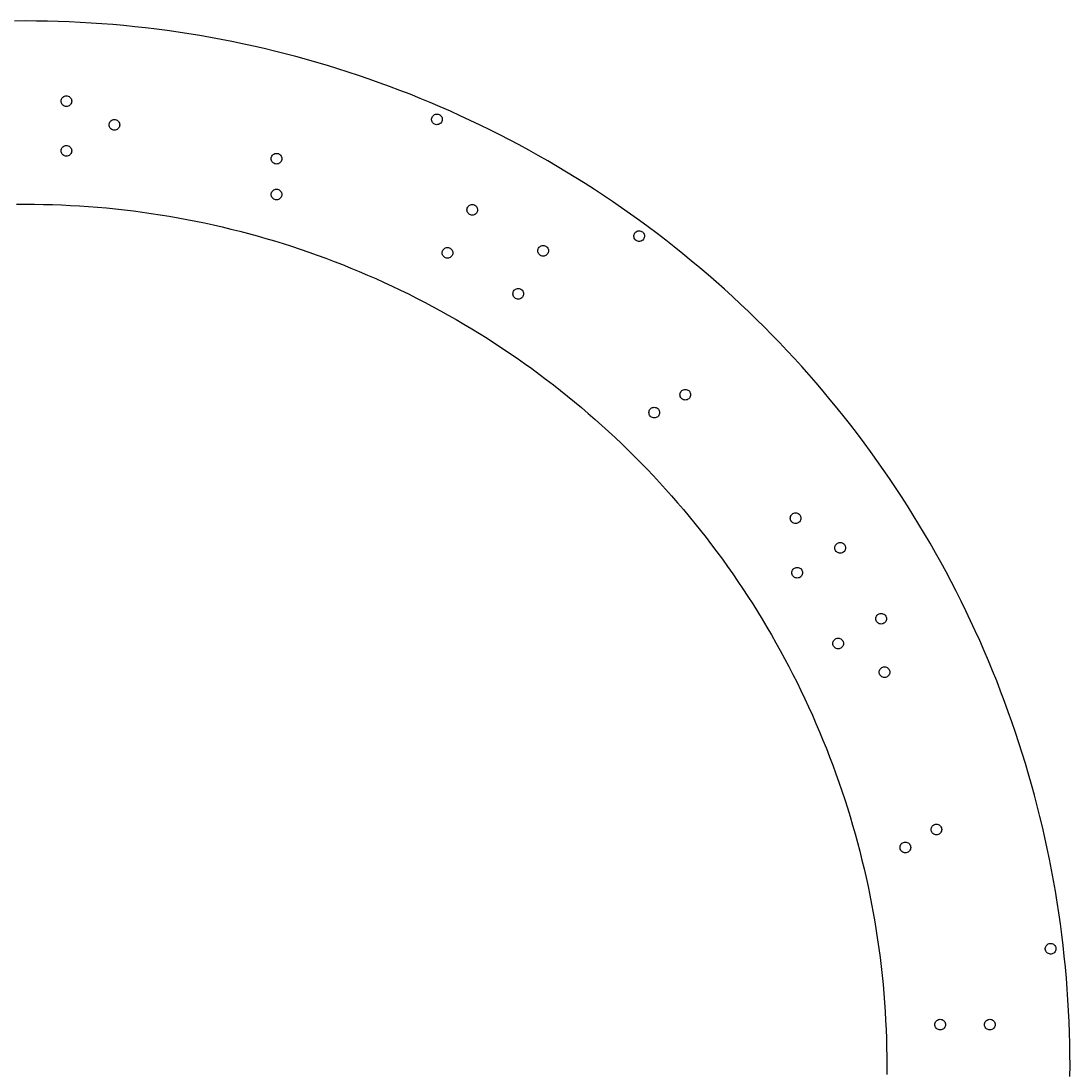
# Model space of a CAD drawing. Header units: metres. Extents: x -294 to 294, y -588 to 0.
# Drawn here: x -1.3 to 293.8, y -295.1 to 0 of the extents above; entities that cross this region are included whole.
import ezdxf

# ---------------------------------------------------------------- set-up
doc = ezdxf.new("R2010")
doc.units = ezdxf.units.M

msp = doc.modelspace()

# ---------------------------------------------------------------- linework, layer by layer
for p, q in [((0, 0), (-3.077, -0.0161)), ((3.077, -0.0161), (0, 0)), ((6.1536, -0.0644), (3.077, -0.0161)), ((9.2296, -0.145), (6.1536, -0.0644)), ((12.3046, -0.2577), (9.2296, -0.145)), ((15.3782, -0.4027), (12.3046, -0.2577)), ((18.4501, -0.5798), (15.3782, -0.4027)), ((21.52, -0.7891), (18.4501, -0.5798)), ((24.5875, -1.0305), (21.52, -0.7891)), ((27.6523, -1.304), (24.5875, -1.0305)), ((30.7142, -1.6097), (27.6523, -1.304)), ((33.7726, -1.9473), (30.7142, -1.6097)), ((36.8273, -2.317), (33.7726, -1.9473)), ((39.878, -2.7186), (36.8273, -2.317)), ((42.9244, -3.1522), (39.878, -2.7186)), ((45.966, -3.6176), (42.9244, -3.1522)), ((49.0026, -4.1148), (45.966, -3.6176)), ((52.0338, -4.6439), (49.0026, -4.1148)), ((55.0593, -5.2046), (52.0338, -4.6439)), ((58.0787, -5.797), (55.0593, -5.2046)), ((61.0918, -6.421), (58.0787, -5.797)), ((64.0982, -7.0765), (61.0918, -6.421)), ((67.0976, -7.7634), (64.0982, -7.0765)), ((70.0896, -8.4818), (67.0976, -7.7634)), ((73.0739, -9.2314), (70.0896, -8.4818)), ((76.0502, -10.0122), (73.0739, -9.2314)), ((79.0182, -10.8241), (76.0502, -10.0122)), ((81.9775, -11.6671), (79.0182, -10.8241)), ((84.9278, -12.541), (81.9775, -11.6671)), ((87.8688, -13.4458), (84.9278, -12.541)), ((90.8001, -14.3813), (87.8688, -13.4458)), ((93.7215, -15.3475), (90.8001, -14.3813)), ((96.6327, -16.3442), (93.7215, -15.3475)), ((99.5332, -17.3713), (96.6327, -16.3442)), ((102.423, -18.4288), (99.5332, -17.3713)), ((105.301, -19.5164), (102.423, -18.4288)), ((108.168, -20.6342), (105.301, -19.5164)), ((111.023, -21.7818), (108.168, -20.6342)), ((10, -22.54), (10.0228, -22.2795)), ((10.0228, -22.8005), (10, -22.54)), ((10.0228, -22.2795), (10.0905, -22.027)), ((10.0905, -23.053), (10.0228, -22.8005)), ((10.0905, -22.027), (10.201, -21.79)), ((10.201, -23.29), (10.0905, -23.053)), ((10.201, -21.79), (10.3509, -21.5758)), ((10.3509, -23.5042), (10.201, -23.29)), ((10.3509, -21.5758), (10.5358, -21.3909)), ((10.5358, -23.6891), (10.3509, -23.5042)), ((10.5358, -21.3909), (10.75, -21.241)), ((10.75, -21.241), (10.987, -21.1304)), ((10.987, -21.1304), (11.2395, -21.0628)), ((11.2395, -21.0628), (11.5, -21.04)), ((11.5, -21.04), (11.7605, -21.0628)), ((11.7605, -21.0628), (12.013, -21.1304)), ((12.013, -21.1304), (12.25, -21.241)), ((12.25, -21.241), (12.4642, -21.3909)), ((12.4642, -21.3909), (12.6491, -21.5758)), ((12.6491, -23.5042), (12.4642, -23.6891)), ((12.6491, -21.5758), (12.799, -21.79)), ((12.799, -23.29), (12.6491, -23.5042)), ((12.799, -21.79), (12.9095, -22.027)), ((12.9095, -23.053), (12.799, -23.29)), ((12.9095, -22.027), (12.9772, -22.2795)), ((12.9772, -22.8005), (12.9095, -23.053)), ((12.9772, -22.2795), (13, -22.54)), ((13, -22.54), (12.9772, -22.8005)), ((113.866, -22.9594), (111.023, -21.7818)), ((116.696, -24.1666), (113.866, -22.9594)), ((10.75, -23.839), (10.5358, -23.6891)), ((10.987, -23.9495), (10.75, -23.839)), ((11.2395, -24.0172), (10.987, -23.9495)), ((11.5, -24.04), (11.2395, -24.0172)), ((11.7605, -24.0172), (11.5, -24.04)), ((12.013, -23.9495), (11.7605, -24.0172)), ((12.25, -23.839), (12.013, -23.9495)), ((12.4642, -23.6891), (12.25, -23.839)), ((114.643, -26.6396), (114.839, -26.4663)), ((114.839, -26.4663), (115.062, -26.3297)), ((115.062, -26.3297), (115.305, -26.2339)), ((115.305, -26.2339), (115.561, -26.1817)), ((115.561, -26.1817), (115.823, -26.1749)), ((115.823, -26.1749), (116.081, -26.2135)), ((116.081, -26.2135), (116.329, -26.2965)), ((116.329, -26.2965), (116.559, -26.4213)), ((116.559, -26.4213), (116.764, -26.584)), ((119.514, -25.4034), (116.696, -24.1666)), ((122.318, -26.6696), (119.514, -25.4034)), ((23.5, -29.235), (23.5228, -28.9745)), ((23.5228, -29.4955), (23.5, -29.235)), ((23.5228, -28.9745), (23.5905, -28.722)), ((23.5905, -29.748), (23.5228, -29.4955)), ((23.5905, -28.722), (23.701, -28.485)), ((23.701, -28.485), (23.8509, -28.2708)), ((23.8509, -28.2708), (24.0358, -28.0859)), ((24.0358, -28.0859), (24.25, -27.936)), ((24.25, -27.936), (24.487, -27.8255)), ((24.487, -27.8255), (24.7395, -27.7578)), ((24.7395, -27.7578), (25, -27.735)), ((25, -27.735), (25.2605, -27.7578)), ((25.2605, -27.7578), (25.513, -27.8255)), ((25.513, -27.8255), (25.75, -27.936)), ((25.75, -27.936), (25.9642, -28.0859)), ((25.9642, -28.0859), (26.1491, -28.2708)), ((26.1491, -28.2708), (26.299, -28.485)), ((26.299, -28.485), (26.4095, -28.722)), ((26.4095, -28.722), (26.4772, -28.9745)), ((26.4772, -29.4955), (26.4095, -29.748)), ((26.4772, -28.9745), (26.5, -29.235)), ((26.5, -29.235), (26.4772, -29.4955)), ((114.234, -27.5805), (114.273, -27.3219)), ((114.241, -27.8419), (114.234, -27.5805)), ((114.293, -28.0981), (114.241, -27.8419)), ((114.273, -27.3219), (114.356, -27.074)), ((114.389, -28.3414), (114.293, -28.0981)), ((114.356, -27.074), (114.48, -26.8442)), ((114.525, -28.5643), (114.389, -28.3414)), ((114.48, -26.8442), (114.643, -26.6396)), ((114.699, -28.7602), (114.525, -28.5643)), ((114.903, -28.9229), (114.699, -28.7602)), ((115.133, -29.0477), (114.903, -28.9229)), ((115.381, -29.1307), (115.133, -29.0477)), ((115.64, -29.1693), (115.381, -29.1307)), ((115.901, -29.1625), (115.64, -29.1693)), ((116.157, -29.1103), (115.901, -29.1625)), ((116.4, -29.0145), (116.157, -29.1103)), ((116.623, -28.8779), (116.4, -29.0145)), ((116.819, -28.7046), (116.623, -28.8779)), ((116.764, -26.584), (116.937, -26.7799)), ((116.982, -28.5), (116.819, -28.7046)), ((116.937, -26.7799), (117.074, -27.0028)), ((117.107, -28.2702), (116.982, -28.5)), ((117.074, -27.0028), (117.169, -27.2461)), ((117.19, -28.0223), (117.107, -28.2702)), ((117.169, -27.2461), (117.221, -27.5023)), ((117.228, -27.7637), (117.19, -28.0223)), ((117.221, -27.5023), (117.228, -27.7637)), ((125.109, -27.9652), (122.318, -26.6696)), ((127.886, -29.2899), (125.109, -27.9652)), ((130.65, -30.6436), (127.886, -29.2899)), ((23.701, -29.985), (23.5905, -29.748)), ((23.8509, -30.1992), (23.701, -29.985)), ((24.0358, -30.3841), (23.8509, -30.1992)), ((24.25, -30.534), (24.0358, -30.3841)), ((24.487, -30.6445), (24.25, -30.534)), ((24.7395, -30.7122), (24.487, -30.6445)), ((25, -30.735), (24.7395, -30.7122)), ((25.2605, -30.7122), (25, -30.735)), ((25.513, -30.6445), (25.2605, -30.7122)), ((25.75, -30.534), (25.513, -30.6445)), ((25.9642, -30.3841), (25.75, -30.534)), ((26.1491, -30.1992), (25.9642, -30.3841)), ((26.299, -29.985), (26.1491, -30.1992)), ((26.4095, -29.748), (26.299, -29.985)), ((133.398, -32.0261), (130.65, -30.6436)), ((136.133, -33.4374), (133.398, -32.0261)), ((10.3509, -35.5458), (10.5358, -35.3609)), ((10.5358, -35.3609), (10.75, -35.211)), ((10.75, -35.211), (10.987, -35.1004)), ((10.987, -35.1004), (11.2395, -35.0328)), ((11.2395, -35.0328), (11.5, -35.01)), ((11.5, -35.01), (11.7605, -35.0328)), ((11.7605, -35.0328), (12.013, -35.1004)), ((12.013, -35.1004), (12.25, -35.211)), ((12.25, -35.211), (12.4642, -35.3609)), ((12.4642, -35.3609), (12.6491, -35.5458)), ((138.852, -34.8772), (136.133, -33.4374)), ((141.556, -36.3455), (138.852, -34.8772)), ((10, -36.51), (10.0228, -36.2495)), ((10.0228, -36.7705), (10, -36.51)), ((10.0228, -36.2495), (10.0905, -35.997)), ((10.0905, -37.023), (10.0228, -36.7705)), ((10.0905, -35.997), (10.201, -35.76)), ((10.201, -37.26), (10.0905, -37.023)), ((10.201, -35.76), (10.3509, -35.5458)), ((10.3509, -37.4742), (10.201, -37.26)), ((10.5358, -37.6591), (10.3509, -37.4742)), ((10.75, -37.809), (10.5358, -37.6591)), ((10.987, -37.9195), (10.75, -37.809)), ((11.2395, -37.9872), (10.987, -37.9195)), ((11.5, -38.01), (11.2395, -37.9872)), ((11.7605, -37.9872), (11.5, -38.01)), ((12.013, -37.9195), (11.7605, -37.9872)), ((12.25, -37.809), (12.013, -37.9195)), ((12.4642, -37.6591), (12.25, -37.809)), ((12.6491, -37.4742), (12.4642, -37.6591)), ((12.6491, -35.5458), (12.799, -35.76)), ((12.799, -37.26), (12.6491, -37.4742)), ((12.799, -35.76), (12.9095, -35.997)), ((12.9095, -37.023), (12.799, -37.26)), ((12.9095, -35.997), (12.9772, -36.2495)), ((12.9772, -36.7705), (12.9095, -37.023)), ((12.9772, -36.2495), (13, -36.51)), ((13, -36.51), (12.9772, -36.7705)), ((69.1451, -38.4745), (69.2127, -38.222)), ((69.2127, -38.222), (69.3232, -37.985)), ((69.3232, -37.985), (69.4732, -37.7708)), ((69.4732, -37.7708), (69.6581, -37.5859)), ((69.6581, -37.5859), (69.8723, -37.436)), ((69.8723, -37.436), (70.1093, -37.3255)), ((70.1093, -37.3255), (70.3618, -37.2578)), ((70.3618, -37.2578), (70.6223, -37.235)), ((70.6223, -37.235), (70.8828, -37.2578)), ((70.8828, -37.2578), (71.1353, -37.3255)), ((71.1353, -37.3255), (71.3723, -37.436)), ((71.3723, -37.436), (71.5865, -37.5859)), ((71.5865, -37.5859), (71.7713, -37.7708)), ((71.7713, -37.7708), (71.9213, -37.985)), ((71.9213, -37.985), (72.0318, -38.222)), ((72.0318, -38.222), (72.0995, -38.4745)), ((144.245, -37.8419), (141.556, -36.3455)), ((146.918, -39.3665), (144.245, -37.8419)), ((69.1223, -38.735), (69.1451, -38.4745)), ((69.1451, -38.9955), (69.1223, -38.735)), ((69.2127, -39.248), (69.1451, -38.9955)), ((69.3232, -39.485), (69.2127, -39.248)), ((69.4732, -39.6992), (69.3232, -39.485)), ((69.6581, -39.8841), (69.4732, -39.6992)), ((69.8723, -40.034), (69.6581, -39.8841)), ((70.1093, -40.1445), (69.8723, -40.034)), ((70.3618, -40.2122), (70.1093, -40.1445)), ((70.6223, -40.235), (70.3618, -40.2122)), ((70.8828, -40.2122), (70.6223, -40.235)), ((71.1353, -40.1445), (70.8828, -40.2122)), ((71.3723, -40.034), (71.1353, -40.1445)), ((71.5865, -39.8841), (71.3723, -40.034)), ((71.7713, -39.6992), (71.5865, -39.8841)), ((71.9213, -39.485), (71.7713, -39.6992)), ((72.0318, -39.248), (71.9213, -39.485)), ((72.0995, -38.9955), (72.0318, -39.248)), ((72.0995, -38.4745), (72.1223, -38.735)), ((72.1223, -38.735), (72.0995, -38.9955)), ((149.574, -40.9189), (146.918, -39.3665)), ((152.215, -42.4991), (149.574, -40.9189)), ((154.838, -44.1068), (152.215, -42.4991)), ((157.445, -45.742), (154.838, -44.1068)), ((160.034, -47.4043), (157.445, -45.742)), ((69.1223, -48.8118), (69.1451, -48.5514)), ((69.1451, -49.0723), (69.1223, -48.8118)), ((69.1451, -48.5514), (69.2127, -48.2988)), ((69.2127, -49.3249), (69.1451, -49.0723)), ((69.2127, -48.2988), (69.3232, -48.0618)), ((69.3232, -49.5618), (69.2127, -49.3249)), ((69.3232, -48.0618), (69.4732, -47.8477)), ((69.4732, -49.776), (69.3232, -49.5618)), ((69.4732, -47.8477), (69.6581, -47.6628)), ((69.6581, -49.9609), (69.4732, -49.776)), ((69.6581, -47.6628), (69.8723, -47.5128)), ((69.8723, -50.1109), (69.6581, -49.9609)), ((69.8723, -47.5128), (70.1093, -47.4023)), ((70.1093, -50.2214), (69.8723, -50.1109)), ((70.1093, -47.4023), (70.3618, -47.3346)), ((70.3618, -47.3346), (70.6223, -47.3118)), ((70.6223, -47.3118), (70.8828, -47.3346)), ((70.8828, -47.3346), (71.1353, -47.4023)), ((71.1353, -47.4023), (71.3723, -47.5128)), ((71.3723, -50.1109), (71.1353, -50.2214)), ((71.3723, -47.5128), (71.5865, -47.6628)), ((71.5865, -49.9609), (71.3723, -50.1109)), ((71.5865, -47.6628), (71.7713, -47.8477)), ((71.7713, -49.776), (71.5865, -49.9609)), ((71.7713, -47.8477), (71.9213, -48.0618)), ((71.9213, -49.5618), (71.7713, -49.776)), ((71.9213, -48.0618), (72.0318, -48.2988)), ((72.0318, -49.3249), (71.9213, -49.5618)), ((72.0318, -48.2988), (72.0995, -48.5514)), ((72.0995, -49.0723), (72.0318, -49.3249)), ((72.0995, -48.5514), (72.1223, -48.8118)), ((72.1223, -48.8118), (72.0995, -49.0723)), ((162.606, -49.0937), (160.034, -47.4043)), ((165.16, -50.8098), (162.606, -49.0937)), ((-2.5374, -51.5433), (0, -51.53)), ((0, -51.53), (2.5374, -51.5433)), ((2.5374, -51.5433), (5.0744, -51.5831)), ((5.0744, -51.5831), (7.611, -51.6496)), ((7.611, -51.6496), (10.1467, -51.7425)), ((10.1467, -51.7425), (12.6813, -51.8621)), ((12.6813, -51.8621), (15.2145, -52.0081)), ((15.2145, -52.0081), (17.746, -52.1807)), ((17.746, -52.1807), (20.2756, -52.3798)), ((20.2756, -52.3798), (22.8029, -52.6054)), ((22.8029, -52.6054), (25.3278, -52.8574)), ((25.3278, -52.8574), (27.8499, -53.1358)), ((70.3618, -50.2891), (70.1093, -50.2214)), ((70.6223, -50.3118), (70.3618, -50.2891)), ((70.8828, -50.2891), (70.6223, -50.3118)), ((71.1353, -50.2214), (70.8828, -50.2891)), ((124.188, -53.1367), (124.211, -52.8762)), ((124.211, -52.8762), (124.279, -52.6237)), ((124.279, -52.6237), (124.389, -52.3867)), ((124.389, -52.3867), (124.539, -52.1725)), ((124.539, -52.1725), (124.724, -51.9876)), ((124.724, -51.9876), (124.938, -51.8376)), ((124.938, -51.8376), (125.175, -51.7272)), ((125.175, -51.7272), (125.428, -51.6595)), ((125.428, -51.6595), (125.688, -51.6367)), ((125.688, -51.6367), (125.949, -51.6595)), ((125.949, -51.6595), (126.201, -51.7272)), ((126.201, -51.7272), (126.438, -51.8376)), ((126.438, -51.8376), (126.653, -51.9876)), ((126.653, -51.9876), (126.837, -52.1725)), ((126.837, -52.1725), (126.987, -52.3867)), ((126.987, -52.3867), (127.098, -52.6237)), ((127.098, -52.6237), (127.166, -52.8762)), ((127.166, -52.8762), (127.188, -53.1367)), ((167.696, -52.5527), (165.16, -50.8098)), ((170.213, -54.322), (167.696, -52.5527)), ((27.8499, -53.1358), (30.3689, -53.4406)), ((30.3689, -53.4406), (32.8846, -53.7719)), ((32.8846, -53.7719), (35.3967, -54.1294)), ((35.3967, -54.1294), (37.9049, -54.5132)), ((37.9049, -54.5132), (40.409, -54.9232)), ((40.409, -54.9232), (42.9086, -55.3595)), ((42.9086, -55.3595), (45.4035, -55.8219)), ((45.4035, -55.8219), (47.8934, -56.3104)), ((124.211, -53.3972), (124.188, -53.1367)), ((124.279, -53.6497), (124.211, -53.3972)), ((124.389, -53.8867), (124.279, -53.6497)), ((124.539, -54.1009), (124.389, -53.8867)), ((124.724, -54.2858), (124.539, -54.1009)), ((124.938, -54.4357), (124.724, -54.2858)), ((125.175, -54.5462), (124.938, -54.4357)), ((125.428, -54.6139), (125.175, -54.5462)), ((125.688, -54.6367), (125.428, -54.6139)), ((125.949, -54.6139), (125.688, -54.6367)), ((126.201, -54.5462), (125.949, -54.6139)), ((126.438, -54.4357), (126.201, -54.5462)), ((126.653, -54.2858), (126.438, -54.4357)), ((126.837, -54.1009), (126.653, -54.2858)), ((126.987, -53.8867), (126.837, -54.1009)), ((127.098, -53.6497), (126.987, -53.8867)), ((127.166, -53.3972), (127.098, -53.6497)), ((127.188, -53.1367), (127.166, -53.3972)), ((172.712, -56.1176), (170.213, -54.322)), ((47.8934, -56.3104), (50.3781, -56.825)), ((50.3781, -56.825), (52.8573, -57.3655)), ((52.8573, -57.3655), (55.3307, -57.932)), ((55.3307, -57.932), (57.7979, -58.5243)), ((57.7979, -58.5243), (60.2589, -59.1425)), ((175.192, -57.9392), (172.712, -56.1176)), ((177.653, -59.7867), (175.192, -57.9392)), ((60.2589, -59.1425), (62.7133, -59.7863)), ((62.7133, -59.7863), (65.1607, -60.4559)), ((65.1607, -60.4559), (67.6011, -61.151)), ((67.6011, -61.151), (70.034, -61.8717)), ((70.034, -61.8717), (72.4592, -62.6178)), ((171.141, -60.6193), (171.148, -60.3579)), ((171.18, -60.8779), (171.141, -60.6193)), ((171.148, -60.3579), (171.2, -60.1017)), ((171.263, -61.1258), (171.18, -60.8779)), ((171.2, -60.1017), (171.296, -59.8584)), ((171.388, -61.3556), (171.263, -61.1258)), ((171.296, -59.8584), (171.433, -59.6355)), ((171.551, -61.5602), (171.388, -61.3556)), ((171.433, -59.6355), (171.606, -59.4396)), ((171.746, -61.7335), (171.551, -61.5602)), ((171.606, -59.4396), (171.811, -59.2769)), ((171.969, -61.8701), (171.746, -61.7335)), ((171.811, -59.2769), (172.041, -59.1521)), ((172.213, -61.9659), (171.969, -61.8701)), ((172.041, -59.1521), (172.288, -59.0691)), ((172.469, -62.018), (172.213, -61.9659)), ((172.288, -59.0691), (172.547, -59.0305)), ((172.547, -59.0305), (172.808, -59.0373)), ((172.808, -59.0373), (173.065, -59.0895)), ((173.237, -61.9033), (172.989, -61.9862)), ((173.065, -59.0895), (173.308, -59.1853)), ((173.467, -61.7785), (173.237, -61.9033)), ((173.308, -59.1853), (173.531, -59.3219)), ((173.671, -61.6158), (173.467, -61.7785)), ((173.531, -59.3219), (173.727, -59.4951)), ((173.844, -61.4199), (173.671, -61.6158)), ((173.727, -59.4951), (173.889, -59.6998)), ((173.981, -61.197), (173.844, -61.4199)), ((173.889, -59.6998), (174.014, -59.9296)), ((174.077, -60.9537), (173.981, -61.197)), ((174.014, -59.9296), (174.097, -60.1775)), ((174.129, -60.6975), (174.077, -60.9537)), ((174.097, -60.1775), (174.136, -60.4361)), ((174.136, -60.4361), (174.129, -60.6975)), ((180.094, -61.6599), (177.653, -59.7867)), ((182.515, -63.5585), (180.094, -61.6599)), ((72.4592, -62.6178), (74.8765, -63.3893)), ((74.8765, -63.3893), (77.2856, -64.186)), ((77.2856, -64.186), (79.6862, -65.0079)), ((117.226, -64.9746), (117.294, -64.722)), ((117.294, -64.722), (117.404, -64.4851)), ((117.404, -64.4851), (117.554, -64.2709)), ((117.554, -64.2709), (117.739, -64.086)), ((117.739, -64.086), (117.953, -63.936)), ((117.953, -63.936), (118.19, -63.8255)), ((118.19, -63.8255), (118.443, -63.7579)), ((118.443, -63.7579), (118.703, -63.7351)), ((118.703, -63.7351), (118.964, -63.7579)), ((118.964, -63.7579), (119.216, -63.8255)), ((119.216, -63.8255), (119.453, -63.936)), ((119.453, -63.936), (119.668, -64.086)), ((119.668, -64.086), (119.852, -64.2709)), ((119.852, -64.2709), (120.002, -64.4851)), ((120.002, -64.4851), (120.113, -64.722)), ((120.113, -64.722), (120.181, -64.9746)), ((144.107, -64.6367), (144.13, -64.3762)), ((144.13, -64.8972), (144.107, -64.6367)), ((144.13, -64.3762), (144.197, -64.1237)), ((144.197, -65.1497), (144.13, -64.8972)), ((144.197, -64.1237), (144.308, -63.8867)), ((144.308, -63.8867), (144.458, -63.6725)), ((144.458, -63.6725), (144.643, -63.4876)), ((144.643, -63.4876), (144.857, -63.3376)), ((144.857, -63.3376), (145.094, -63.2272)), ((145.094, -63.2272), (145.347, -63.1595)), ((145.347, -63.1595), (145.607, -63.1367)), ((145.607, -63.1367), (145.867, -63.1595)), ((145.867, -63.1595), (146.12, -63.2272)), ((146.12, -63.2272), (146.357, -63.3376)), ((146.357, -63.3376), (146.571, -63.4876)), ((146.571, -63.4876), (146.756, -63.6725)), ((146.756, -63.6725), (146.906, -63.8867)), ((146.906, -63.8867), (147.017, -64.1237)), ((147.017, -64.1237), (147.084, -64.3762)), ((147.084, -64.8972), (147.017, -65.1497)), ((147.084, -64.3762), (147.107, -64.6367)), ((147.107, -64.6367), (147.084, -64.8972)), ((172.73, -62.0249), (172.469, -62.018)), ((172.989, -61.9862), (172.73, -62.0249)), ((184.917, -65.4824), (182.515, -63.5585)), ((79.6862, -65.0079), (82.078, -65.8549)), ((82.078, -65.8549), (84.4609, -66.7269)), ((84.4609, -66.7269), (86.8345, -67.6238)), ((86.8345, -67.6238), (89.1986, -68.5455)), ((117.203, -65.2351), (117.226, -64.9746)), ((117.226, -65.4955), (117.203, -65.2351)), ((117.294, -65.7481), (117.226, -65.4955)), ((117.404, -65.9851), (117.294, -65.7481)), ((117.554, -66.1992), (117.404, -65.9851)), ((117.739, -66.3841), (117.554, -66.1992)), ((117.953, -66.5341), (117.739, -66.3841)), ((118.19, -66.6446), (117.953, -66.5341)), ((118.443, -66.7123), (118.19, -66.6446)), ((118.703, -66.7351), (118.443, -66.7123)), ((118.964, -66.7123), (118.703, -66.7351)), ((119.216, -66.6446), (118.964, -66.7123)), ((119.453, -66.5341), (119.216, -66.6446)), ((119.668, -66.3841), (119.453, -66.5341)), ((119.852, -66.1992), (119.668, -66.3841)), ((120.002, -65.9851), (119.852, -66.1992)), ((120.113, -65.7481), (120.002, -65.9851)), ((120.181, -65.4955), (120.113, -65.7481)), ((120.181, -64.9746), (120.203, -65.2351)), ((120.203, -65.2351), (120.181, -65.4955)), ((144.308, -65.3867), (144.197, -65.1497)), ((144.458, -65.6009), (144.308, -65.3867)), ((144.643, -65.7858), (144.458, -65.6009)), ((144.857, -65.9357), (144.643, -65.7858)), ((145.094, -66.0462), (144.857, -65.9357)), ((145.347, -66.1139), (145.094, -66.0462)), ((145.607, -66.1367), (145.347, -66.1139)), ((145.867, -66.1139), (145.607, -66.1367)), ((146.12, -66.0462), (145.867, -66.1139)), ((146.357, -65.9357), (146.12, -66.0462)), ((146.571, -65.7858), (146.357, -65.9357)), ((146.756, -65.6009), (146.571, -65.7858)), ((146.906, -65.3867), (146.756, -65.6009)), ((147.017, -65.1497), (146.906, -65.3867)), ((187.298, -67.4313), (184.917, -65.4824)), ((189.658, -69.4051), (187.298, -67.4313)), ((89.1986, -68.5455), (91.5529, -69.492)), ((91.5529, -69.492), (93.8971, -70.463)), ((93.8971, -70.463), (96.2311, -71.4585)), ((191.998, -71.4035), (189.658, -69.4051)), ((96.2311, -71.4585), (98.5545, -72.4784)), ((98.5545, -72.4784), (100.867, -73.5226)), ((100.867, -73.5226), (103.169, -74.5909)), ((194.317, -73.4262), (191.998, -71.4035)), ((196.614, -75.4731), (194.317, -73.4262)), ((103.169, -74.5909), (105.459, -75.6833)), ((105.459, -75.6833), (107.738, -76.7996)), ((137.122, -76.7351), (137.145, -76.4746)), ((137.145, -76.4746), (137.212, -76.222)), ((137.212, -76.222), (137.323, -75.9851)), ((137.323, -75.9851), (137.473, -75.7709)), ((137.473, -75.7709), (137.658, -75.586)), ((137.658, -75.586), (137.872, -75.436)), ((137.872, -75.436), (138.109, -75.3255)), ((138.109, -75.3255), (138.362, -75.2579)), ((138.362, -75.2579), (138.622, -75.2351)), ((138.622, -75.2351), (138.882, -75.2579)), ((138.882, -75.2579), (139.135, -75.3255)), ((139.135, -75.3255), (139.372, -75.436)), ((139.372, -75.436), (139.586, -75.586)), ((139.586, -75.586), (139.771, -75.7709)), ((139.771, -75.7709), (139.921, -75.9851)), ((139.921, -75.9851), (140.032, -76.222)), ((140.032, -76.222), (140.099, -76.4746)), ((140.099, -76.4746), (140.122, -76.7351)), ((198.89, -77.544), (196.614, -75.4731)), ((107.738, -76.7996), (110.004, -77.9397)), ((110.004, -77.9397), (112.259, -79.1035)), ((112.259, -79.1035), (114.502, -80.2908)), ((137.145, -76.9955), (137.122, -76.7351)), ((137.212, -77.2481), (137.145, -76.9955)), ((137.323, -77.4851), (137.212, -77.2481)), ((137.473, -77.6992), (137.323, -77.4851)), ((137.658, -77.8841), (137.473, -77.6992)), ((137.872, -78.0341), (137.658, -77.8841)), ((138.109, -78.1446), (137.872, -78.0341)), ((138.362, -78.2123), (138.109, -78.1446)), ((138.622, -78.2351), (138.362, -78.2123)), ((138.882, -78.2123), (138.622, -78.2351)), ((139.135, -78.1446), (138.882, -78.2123)), ((139.372, -78.0341), (139.135, -78.1446)), ((139.586, -77.8841), (139.372, -78.0341)), ((139.771, -77.6992), (139.586, -77.8841)), ((139.921, -77.4851), (139.771, -77.6992)), ((140.032, -77.2481), (139.921, -77.4851)), ((140.099, -76.9955), (140.032, -77.2481)), ((140.122, -76.7351), (140.099, -76.9955)), ((201.144, -79.6386), (198.89, -77.544)), ((203.376, -81.7567), (201.144, -79.6386)), ((114.502, -80.2908), (116.732, -81.5016)), ((116.732, -81.5016), (118.949, -82.7356)), ((205.586, -83.898), (203.376, -81.7567)), ((118.949, -82.7356), (121.153, -83.9928)), ((121.153, -83.9928), (123.344, -85.273)), ((123.344, -85.273), (125.521, -86.576)), ((207.773, -86.0624), (205.586, -83.898)), ((125.521, -86.576), (127.684, -87.9018)), ((127.684, -87.9018), (129.834, -89.2502)), ((209.937, -88.2496), (207.773, -86.0624)), ((212.079, -90.4592), (209.937, -88.2496)), ((129.834, -89.2502), (131.969, -90.621)), ((131.969, -90.621), (134.09, -92.0141)), ((214.197, -92.6912), (212.079, -90.4592)), ((134.09, -92.0141), (136.196, -93.4293)), ((136.196, -93.4293), (138.287, -94.8665)), ((216.291, -94.9453), (214.197, -92.6912)), ((138.287, -94.8665), (140.363, -96.3255)), ((140.363, -96.3255), (142.424, -97.8062)), ((218.362, -97.2211), (216.291, -94.9453)), ((220.409, -99.5186), (218.362, -97.2211)), ((142.424, -97.8062), (144.469, -99.3084)), ((144.469, -99.3084), (146.498, -100.832)), ((222.432, -101.837), (220.409, -99.5186)), ((146.498, -100.832), (148.511, -102.377)), ((148.511, -102.377), (150.507, -103.942)), ((224.43, -104.177), (222.432, -101.837)), ((150.507, -103.942), (152.488, -105.529)), ((152.488, -105.529), (154.451, -107.136)), ((184.112, -105.125), (184.135, -104.864)), ((184.135, -105.385), (184.112, -105.125)), ((184.135, -104.864), (184.203, -104.611)), ((184.203, -105.638), (184.135, -105.385)), ((184.203, -104.611), (184.313, -104.375)), ((184.313, -105.875), (184.203, -105.638)), ((184.313, -104.375), (184.463, -104.16)), ((184.463, -106.089), (184.313, -105.875)), ((184.463, -104.16), (184.648, -103.975)), ((184.648, -106.274), (184.463, -106.089)), ((184.648, -103.975), (184.862, -103.825)), ((184.862, -103.825), (185.099, -103.715)), ((185.099, -103.715), (185.352, -103.647)), ((185.352, -103.647), (185.612, -103.625)), ((185.612, -103.625), (185.873, -103.647)), ((185.873, -103.647), (186.125, -103.715)), ((186.125, -103.715), (186.362, -103.825)), ((186.362, -103.825), (186.577, -103.975)), ((186.577, -103.975), (186.761, -104.16)), ((186.761, -106.089), (186.577, -106.274)), ((186.761, -104.16), (186.911, -104.375)), ((186.911, -105.875), (186.761, -106.089)), ((186.911, -104.375), (187.022, -104.611)), ((187.022, -105.638), (186.911, -105.875)), ((187.022, -104.611), (187.09, -104.864)), ((187.09, -105.385), (187.022, -105.638)), ((187.09, -104.864), (187.112, -105.125)), ((187.112, -105.125), (187.09, -105.385)), ((226.404, -106.538), (224.43, -104.177)), ((154.451, -107.136), (156.398, -108.764)), ((156.398, -108.764), (158.327, -110.411)), ((175.736, -109.199), (175.921, -109.014)), ((175.921, -109.014), (176.136, -108.864)), ((176.136, -108.864), (176.372, -108.753)), ((176.372, -108.753), (176.625, -108.686)), ((176.625, -108.686), (176.886, -108.663)), ((176.886, -108.663), (177.146, -108.686)), ((177.146, -108.686), (177.399, -108.753)), ((177.399, -108.753), (177.636, -108.864)), ((177.636, -108.864), (177.85, -109.014)), ((177.85, -109.014), (178.035, -109.199)), ((184.862, -106.424), (184.648, -106.274)), ((185.099, -106.534), (184.862, -106.424)), ((185.352, -106.602), (185.099, -106.534)), ((185.612, -106.625), (185.352, -106.602)), ((185.873, -106.602), (185.612, -106.625)), ((186.125, -106.534), (185.873, -106.602)), ((186.362, -106.424), (186.125, -106.534)), ((186.577, -106.274), (186.362, -106.424)), ((228.353, -108.919), (226.404, -106.538)), ((230.277, -111.32), (228.353, -108.919)), ((158.327, -110.411), (160.239, -112.079)), ((160.239, -112.079), (162.134, -113.767)), ((175.386, -110.163), (175.408, -109.902)), ((175.408, -110.423), (175.386, -110.163)), ((175.408, -109.902), (175.476, -109.65)), ((175.476, -110.676), (175.408, -110.423)), ((175.476, -109.65), (175.586, -109.413)), ((175.586, -110.913), (175.476, -110.676)), ((175.586, -109.413), (175.736, -109.199)), ((175.736, -111.127), (175.586, -110.913)), ((175.921, -111.312), (175.736, -111.127)), ((176.136, -111.462), (175.921, -111.312)), ((176.372, -111.572), (176.136, -111.462)), ((176.625, -111.64), (176.372, -111.572)), ((176.886, -111.663), (176.625, -111.64)), ((177.146, -111.64), (176.886, -111.663)), ((177.399, -111.572), (177.146, -111.64)), ((177.636, -111.462), (177.399, -111.572)), ((177.85, -111.312), (177.636, -111.462)), ((178.035, -111.127), (177.85, -111.312)), ((178.035, -109.199), (178.185, -109.413)), ((178.185, -110.913), (178.035, -111.127)), ((178.185, -109.413), (178.295, -109.65)), ((178.295, -110.676), (178.185, -110.913)), ((178.295, -109.65), (178.363, -109.902)), ((178.363, -110.423), (178.295, -110.676)), ((178.363, -109.902), (178.386, -110.163)), ((178.386, -110.163), (178.363, -110.423)), ((232.176, -113.742), (230.277, -111.32)), ((162.134, -113.767), (164.011, -115.475)), ((234.049, -116.183), (232.176, -113.742)), ((164.011, -115.475), (165.869, -117.202)), ((165.869, -117.202), (167.71, -118.949)), ((235.896, -118.643), (234.049, -116.183)), ((167.71, -118.949), (169.532, -120.715)), ((169.532, -120.715), (171.336, -122.5)), ((237.718, -121.123), (235.896, -118.643)), ((171.336, -122.5), (173.121, -124.303)), ((239.513, -123.622), (237.718, -121.123)), ((241.283, -126.14), (239.513, -123.622)), ((173.121, -124.303), (174.886, -126.125)), ((174.886, -126.125), (176.633, -127.966)), ((243.026, -128.675), (241.283, -126.14)), ((176.633, -127.966), (178.36, -129.825)), ((178.36, -129.825), (180.068, -131.701)), ((244.742, -131.229), (243.026, -128.675)), ((180.068, -131.701), (181.756, -133.596)), ((246.431, -133.801), (244.742, -131.229)), ((181.756, -133.596), (183.424, -135.508)), ((183.424, -135.508), (185.072, -137.438)), ((248.093, -136.391), (246.431, -133.801)), ((185.072, -137.438), (186.7, -139.384)), ((215.687, -138.736), (215.901, -138.586)), ((215.901, -138.586), (216.138, -138.475)), ((216.138, -138.475), (216.39, -138.407)), ((216.39, -138.407), (216.651, -138.385)), ((216.651, -138.385), (216.911, -138.407)), ((216.911, -138.407), (217.164, -138.475)), ((217.164, -138.475), (217.401, -138.586)), ((217.401, -138.586), (217.615, -138.736)), ((249.729, -138.997), (248.093, -136.391)), ((186.7, -139.384), (188.307, -141.348)), ((188.307, -141.348), (189.893, -143.328)), ((215.151, -139.885), (215.173, -139.624)), ((215.173, -140.145), (215.151, -139.885)), ((215.173, -139.624), (215.241, -139.372)), ((215.241, -140.398), (215.173, -140.145)), ((215.241, -139.372), (215.352, -139.135)), ((215.352, -140.635), (215.241, -140.398)), ((215.352, -139.135), (215.502, -138.92)), ((215.502, -140.849), (215.352, -140.635)), ((215.502, -138.92), (215.687, -138.736)), ((215.687, -141.034), (215.502, -140.849)), ((215.901, -141.184), (215.687, -141.034)), ((216.138, -141.294), (215.901, -141.184)), ((216.39, -141.362), (216.138, -141.294)), ((216.651, -141.385), (216.39, -141.362)), ((216.911, -141.362), (216.651, -141.385)), ((217.164, -141.294), (216.911, -141.362)), ((217.401, -141.184), (217.164, -141.294)), ((217.615, -141.034), (217.401, -141.184)), ((217.615, -138.736), (217.8, -138.92)), ((217.8, -140.849), (217.615, -141.034)), ((217.8, -138.92), (217.95, -139.135)), ((217.95, -140.635), (217.8, -140.849)), ((217.95, -139.135), (218.06, -139.372)), ((218.06, -140.398), (217.95, -140.635)), ((218.06, -139.372), (218.128, -139.624)), ((218.128, -140.145), (218.06, -140.398)), ((218.128, -139.624), (218.151, -139.885)), ((218.151, -139.885), (218.128, -140.145)), ((251.336, -141.621), (249.729, -138.997)), ((252.917, -144.261), (251.336, -141.621)), ((189.893, -143.328), (191.459, -145.325)), ((254.469, -146.918), (252.917, -144.261)), ((191.459, -145.325), (193.004, -147.338)), ((193.004, -147.338), (194.527, -149.367)), ((227.789, -147.715), (227.9, -147.478)), ((227.9, -147.478), (228.05, -147.264)), ((228.05, -147.264), (228.235, -147.079)), ((228.235, -147.079), (228.449, -146.929)), ((228.449, -146.929), (228.686, -146.819)), ((228.686, -146.819), (228.938, -146.751)), ((228.938, -146.751), (229.199, -146.728)), ((229.199, -146.728), (229.459, -146.751)), ((229.459, -146.751), (229.712, -146.819)), ((229.712, -146.819), (229.949, -146.929)), ((229.949, -146.929), (230.163, -147.079)), ((230.163, -147.079), (230.348, -147.264)), ((230.348, -147.264), (230.498, -147.478)), ((230.498, -147.478), (230.608, -147.715)), ((255.993, -149.591), (254.469, -146.918)), ((194.527, -149.367), (196.029, -151.412)), ((227.699, -148.228), (227.722, -147.968)), ((227.722, -148.489), (227.699, -148.228)), ((227.722, -147.968), (227.789, -147.715)), ((227.789, -148.741), (227.722, -148.489)), ((227.9, -148.978), (227.789, -148.741)), ((228.05, -149.193), (227.9, -148.978)), ((228.235, -149.378), (228.05, -149.193)), ((228.449, -149.527), (228.235, -149.378)), ((228.686, -149.638), (228.449, -149.527)), ((228.938, -149.706), (228.686, -149.638)), ((229.199, -149.728), (228.938, -149.706)), ((229.459, -149.706), (229.199, -149.728)), ((229.712, -149.638), (229.459, -149.706)), ((229.949, -149.527), (229.712, -149.638)), ((230.163, -149.378), (229.949, -149.527)), ((230.348, -149.193), (230.163, -149.378)), ((230.498, -148.978), (230.348, -149.193)), ((230.608, -148.741), (230.498, -148.978)), ((230.608, -147.715), (230.676, -147.968)), ((230.676, -148.489), (230.608, -148.741)), ((230.676, -147.968), (230.699, -148.228)), ((230.699, -148.228), (230.676, -148.489)), ((257.49, -152.279), (255.993, -149.591)), ((196.029, -151.412), (197.51, -153.472)), ((258.958, -154.983), (257.49, -152.279)), ((197.51, -153.472), (198.969, -155.548)), ((198.969, -155.548), (200.406, -157.64)), ((215.6, -155.213), (215.623, -154.953)), ((215.623, -155.474), (215.6, -155.213)), ((215.623, -154.953), (215.691, -154.7)), ((215.691, -155.726), (215.623, -155.474)), ((215.691, -154.7), (215.801, -154.463)), ((215.801, -155.963), (215.691, -155.726)), ((215.801, -154.463), (215.951, -154.249)), ((215.951, -156.178), (215.801, -155.963)), ((215.951, -154.249), (216.136, -154.064)), ((216.136, -156.363), (215.951, -156.178)), ((216.136, -154.064), (216.35, -153.914)), ((216.35, -156.512), (216.136, -156.363)), ((216.35, -153.914), (216.587, -153.804)), ((216.587, -153.804), (216.84, -153.736)), ((216.84, -153.736), (217.1, -153.713)), ((217.1, -153.713), (217.361, -153.736)), ((217.361, -153.736), (217.613, -153.804)), ((217.613, -153.804), (217.85, -153.914)), ((217.85, -153.914), (218.065, -154.064)), ((218.065, -156.363), (217.85, -156.512)), ((218.065, -154.064), (218.249, -154.249)), ((218.249, -156.178), (218.065, -156.363)), ((218.249, -154.249), (218.399, -154.463)), ((218.399, -155.963), (218.249, -156.178)), ((218.399, -154.463), (218.51, -154.7)), ((218.51, -155.726), (218.399, -155.963)), ((218.51, -154.7), (218.578, -154.953)), ((218.578, -155.474), (218.51, -155.726)), ((218.578, -154.953), (218.6, -155.213)), ((218.6, -155.213), (218.578, -155.474)), ((260.398, -157.703), (258.958, -154.983)), ((200.406, -157.64), (201.821, -159.746)), ((216.587, -156.623), (216.35, -156.512)), ((216.84, -156.691), (216.587, -156.623)), ((217.1, -156.713), (216.84, -156.691)), ((217.361, -156.691), (217.1, -156.713)), ((217.613, -156.623), (217.361, -156.691)), ((217.85, -156.512), (217.613, -156.623)), ((261.809, -160.437), (260.398, -157.703)), ((201.821, -159.746), (203.214, -161.866)), ((203.214, -161.866), (204.585, -164.002)), ((263.192, -163.186), (261.809, -160.437)), ((204.585, -164.002), (205.934, -166.151)), ((264.546, -165.949), (263.192, -163.186)), ((205.934, -166.151), (207.259, -168.315)), ((239.199, -168.147), (239.222, -167.887)), ((239.222, -168.407), (239.199, -168.147)), ((239.222, -167.887), (239.289, -167.634)), ((239.289, -167.634), (239.4, -167.397)), ((239.4, -167.397), (239.55, -167.183)), ((239.55, -167.183), (239.735, -166.998)), ((239.735, -166.998), (239.949, -166.848)), ((239.949, -166.848), (240.186, -166.737)), ((240.186, -166.737), (240.438, -166.67)), ((240.438, -166.67), (240.699, -166.647)), ((240.699, -166.647), (240.959, -166.67)), ((240.959, -166.67), (241.212, -166.737)), ((241.212, -166.737), (241.449, -166.848)), ((241.449, -166.848), (241.663, -166.998)), ((241.663, -166.998), (241.848, -167.183)), ((241.848, -167.183), (241.998, -167.397)), ((241.998, -167.397), (242.108, -167.634)), ((242.108, -167.634), (242.176, -167.887)), ((242.176, -167.887), (242.199, -168.147)), ((242.199, -168.147), (242.176, -168.407)), ((265.87, -168.726), (264.546, -165.949)), ((207.259, -168.315), (208.562, -170.492)), ((208.562, -170.492), (209.843, -172.683)), ((239.289, -168.66), (239.222, -168.407)), ((239.4, -168.897), (239.289, -168.66)), ((239.55, -169.111), (239.4, -168.897)), ((239.735, -169.296), (239.55, -169.111)), ((239.949, -169.446), (239.735, -169.296)), ((240.186, -169.557), (239.949, -169.446)), ((240.438, -169.624), (240.186, -169.557)), ((240.699, -169.647), (240.438, -169.624)), ((240.959, -169.624), (240.699, -169.647)), ((241.212, -169.557), (240.959, -169.624)), ((241.449, -169.446), (241.212, -169.557)), ((241.663, -169.296), (241.449, -169.446)), ((241.848, -169.111), (241.663, -169.296)), ((241.998, -168.897), (241.848, -169.111)), ((242.108, -168.66), (241.998, -168.897)), ((242.176, -168.407), (242.108, -168.66)), ((267.166, -171.517), (265.87, -168.726)), ((209.843, -172.683), (211.1, -174.887)), ((227.451, -174.168), (227.636, -173.983)), ((227.636, -173.983), (227.85, -173.833)), ((227.85, -173.833), (228.087, -173.722)), ((228.087, -173.722), (228.34, -173.655)), ((228.34, -173.655), (228.6, -173.632)), ((228.6, -173.632), (228.861, -173.655)), ((228.861, -173.655), (229.113, -173.722)), ((229.113, -173.722), (229.35, -173.833)), ((229.35, -173.833), (229.565, -173.983)), ((229.565, -173.983), (229.749, -174.168)), ((268.432, -174.322), (267.166, -171.517)), ((211.1, -174.887), (212.334, -177.104)), ((227.1, -175.132), (227.123, -174.872)), ((227.123, -175.392), (227.1, -175.132)), ((227.123, -174.872), (227.191, -174.619)), ((227.191, -175.645), (227.123, -175.392)), ((227.191, -174.619), (227.301, -174.382)), ((227.301, -175.882), (227.191, -175.645)), ((227.301, -174.382), (227.451, -174.168)), ((227.451, -176.096), (227.301, -175.882)), ((227.636, -176.281), (227.451, -176.096)), ((227.85, -176.431), (227.636, -176.281)), ((228.087, -176.542), (227.85, -176.431)), ((228.34, -176.609), (228.087, -176.542)), ((228.6, -176.632), (228.34, -176.609)), ((228.861, -176.609), (228.6, -176.632)), ((229.113, -176.542), (228.861, -176.609)), ((229.35, -176.431), (229.113, -176.542)), ((229.565, -176.281), (229.35, -176.431)), ((229.749, -176.096), (229.565, -176.281)), ((229.749, -174.168), (229.899, -174.382)), ((229.899, -175.882), (229.749, -176.096)), ((229.899, -174.382), (230.01, -174.619)), ((230.01, -175.645), (229.899, -175.882)), ((230.01, -174.619), (230.078, -174.872)), ((230.078, -175.392), (230.01, -175.645)), ((230.078, -174.872), (230.1, -175.132)), ((230.1, -175.132), (230.078, -175.392)), ((269.669, -177.139), (268.432, -174.322)), ((212.334, -177.104), (213.545, -179.334)), ((213.545, -179.334), (214.732, -181.576)), ((270.876, -179.97), (269.669, -177.139)), ((272.054, -182.812), (270.876, -179.97)), ((214.732, -181.576), (215.896, -183.831)), ((240.151, -183.186), (240.173, -182.925)), ((240.173, -182.925), (240.241, -182.673)), ((240.241, -182.673), (240.352, -182.436)), ((240.352, -182.436), (240.502, -182.222)), ((240.502, -182.222), (240.687, -182.037)), ((240.687, -182.037), (240.901, -181.887)), ((240.901, -181.887), (241.138, -181.776)), ((241.138, -181.776), (241.39, -181.709)), ((241.39, -181.709), (241.651, -181.686)), ((241.651, -181.686), (241.911, -181.709)), ((241.911, -181.709), (242.164, -181.776)), ((242.164, -181.776), (242.401, -181.887)), ((242.401, -181.887), (242.615, -182.037)), ((242.615, -182.037), (242.8, -182.222)), ((242.8, -182.222), (242.95, -182.436)), ((242.95, -182.436), (243.06, -182.673)), ((243.06, -182.673), (243.128, -182.925)), ((243.128, -182.925), (243.151, -183.186)), ((273.201, -185.667), (272.054, -182.812)), ((215.896, -183.831), (217.036, -186.098)), ((240.173, -183.446), (240.151, -183.186)), ((240.241, -183.699), (240.173, -183.446)), ((240.352, -183.936), (240.241, -183.699)), ((240.502, -184.15), (240.352, -183.936)), ((240.687, -184.335), (240.502, -184.15)), ((240.901, -184.485), (240.687, -184.335)), ((241.138, -184.595), (240.901, -184.485)), ((241.39, -184.663), (241.138, -184.595)), ((241.651, -184.686), (241.39, -184.663)), ((241.911, -184.663), (241.651, -184.686)), ((242.164, -184.595), (241.911, -184.663)), ((242.401, -184.485), (242.164, -184.595)), ((242.615, -184.335), (242.401, -184.485)), ((242.8, -184.15), (242.615, -184.335)), ((242.95, -183.936), (242.8, -184.15)), ((243.06, -183.699), (242.95, -183.936)), ((243.128, -183.446), (243.06, -183.699)), ((243.151, -183.186), (243.128, -183.446)), ((274.319, -188.534), (273.201, -185.667)), ((217.036, -186.098), (218.152, -188.377)), ((218.152, -188.377), (219.245, -190.667)), ((275.407, -191.413), (274.319, -188.534)), ((219.245, -190.667), (220.313, -192.968)), ((276.464, -194.302), (275.407, -191.413)), ((220.313, -192.968), (221.357, -195.281)), ((277.491, -197.203), (276.464, -194.302)), ((221.357, -195.281), (222.377, -197.604)), ((222.377, -197.604), (223.372, -199.938)), ((278.488, -200.114), (277.491, -197.203)), ((223.372, -199.938), (224.343, -202.283)), ((279.454, -203.035), (278.488, -200.114)), ((224.343, -202.283), (225.29, -204.637)), ((280.39, -205.967), (279.454, -203.035)), ((225.29, -204.637), (226.212, -207.001)), ((281.294, -208.908), (280.39, -205.967)), ((226.212, -207.001), (227.109, -209.375)), ((227.109, -209.375), (227.981, -211.757)), ((282.168, -211.858), (281.294, -208.908)), ((227.981, -211.757), (228.828, -214.149)), ((283.011, -214.817), (282.168, -211.858)), ((228.828, -214.149), (229.649, -216.55)), ((283.823, -217.785), (283.011, -214.817)), ((229.649, -216.55), (230.446, -218.959)), ((284.604, -220.762), (283.823, -217.785)), ((230.446, -218.959), (231.218, -221.376)), ((285.354, -223.746), (284.604, -220.762)), ((231.218, -221.376), (231.964, -223.801)), ((231.964, -223.801), (232.684, -226.234)), ((286.072, -226.738), (285.354, -223.746)), ((232.684, -226.234), (233.38, -228.675)), ((254.735, -227.446), (254.757, -227.185)), ((254.757, -227.185), (254.825, -226.933)), ((254.825, -226.933), (254.936, -226.696)), ((254.936, -226.696), (255.086, -226.482)), ((255.086, -226.482), (255.27, -226.297)), ((255.27, -226.297), (255.485, -226.147)), ((255.485, -226.147), (255.722, -226.036)), ((255.722, -226.036), (255.974, -225.969)), ((255.974, -225.969), (256.235, -225.946)), ((256.235, -225.946), (256.495, -225.969)), ((256.495, -225.969), (256.748, -226.036)), ((256.748, -226.036), (256.985, -226.147)), ((256.985, -226.147), (257.199, -226.297)), ((257.199, -226.297), (257.384, -226.482)), ((257.384, -226.482), (257.534, -226.696)), ((257.534, -226.696), (257.644, -226.933)), ((257.644, -226.933), (257.712, -227.185)), ((257.712, -227.185), (257.735, -227.446)), ((286.759, -229.737), (286.072, -226.738)), ((233.38, -228.675), (234.049, -231.122)), ((254.757, -227.706), (254.735, -227.446)), ((254.825, -227.959), (254.757, -227.706)), ((254.936, -228.196), (254.825, -227.959)), ((255.086, -228.41), (254.936, -228.196)), ((255.27, -228.595), (255.086, -228.41)), ((255.485, -228.745), (255.27, -228.595)), ((255.722, -228.855), (255.485, -228.745)), ((255.974, -228.923), (255.722, -228.855)), ((256.235, -228.946), (255.974, -228.923)), ((256.495, -228.923), (256.235, -228.946)), ((256.748, -228.855), (256.495, -228.923)), ((256.985, -228.745), (256.748, -228.855)), ((257.199, -228.595), (256.985, -228.745)), ((257.384, -228.41), (257.199, -228.595)), ((257.534, -228.196), (257.384, -228.41)), ((257.644, -227.959), (257.534, -228.196)), ((257.712, -227.706), (257.644, -227.959)), ((257.735, -227.446), (257.712, -227.706)), ((287.414, -232.744), (286.759, -229.737)), ((234.049, -231.122), (234.693, -233.577)), ((246.008, -232.484), (246.031, -232.224)), ((246.031, -232.745), (246.008, -232.484)), ((246.031, -232.224), (246.098, -231.971)), ((246.098, -232.997), (246.031, -232.745)), ((246.098, -231.971), (246.209, -231.734)), ((246.209, -233.234), (246.098, -232.997)), ((246.209, -231.734), (246.359, -231.52)), ((246.359, -231.52), (246.544, -231.335)), ((246.544, -231.335), (246.758, -231.185)), ((246.758, -231.185), (246.995, -231.075)), ((246.995, -231.075), (247.247, -231.007)), ((247.247, -231.007), (247.508, -230.984)), ((247.508, -230.984), (247.768, -231.007)), ((247.768, -231.007), (248.021, -231.075)), ((248.021, -231.075), (248.258, -231.185)), ((248.258, -231.185), (248.472, -231.335)), ((248.472, -231.335), (248.657, -231.52)), ((248.657, -231.52), (248.807, -231.734)), ((248.807, -231.734), (248.917, -231.971)), ((248.917, -232.997), (248.807, -233.234)), ((248.917, -231.971), (248.985, -232.224)), ((248.985, -232.745), (248.917, -232.997)), ((248.985, -232.224), (249.008, -232.484)), ((249.008, -232.484), (248.985, -232.745)), ((288.038, -235.757), (287.414, -232.744)), ((234.693, -233.577), (235.311, -236.037)), ((235.311, -236.037), (235.903, -238.505)), ((246.359, -233.449), (246.209, -233.234)), ((246.544, -233.633), (246.359, -233.449)), ((246.758, -233.783), (246.544, -233.633)), ((246.995, -233.894), (246.758, -233.783)), ((247.247, -233.962), (246.995, -233.894)), ((247.508, -233.984), (247.247, -233.962)), ((247.768, -233.962), (247.508, -233.984)), ((248.021, -233.894), (247.768, -233.962)), ((248.258, -233.783), (248.021, -233.894)), ((248.472, -233.633), (248.258, -233.783)), ((248.657, -233.449), (248.472, -233.633)), ((248.807, -233.234), (248.657, -233.449)), ((288.631, -238.776), (288.038, -235.757)), ((235.903, -238.505), (236.47, -240.978)), ((289.192, -241.802), (288.631, -238.776)), ((236.47, -240.978), (237.01, -243.457)), ((289.721, -244.833), (289.192, -241.802)), ((237.01, -243.457), (237.525, -245.942)), ((290.218, -247.869), (289.721, -244.833)), ((237.525, -245.942), (238.014, -248.432)), ((290.683, -250.911), (290.218, -247.869)), ((238.014, -248.432), (238.476, -250.927)), ((238.476, -250.927), (238.912, -253.426)), ((238.912, -253.426), (239.322, -255.931)), ((291.117, -253.957), (290.683, -250.911)), ((239.322, -255.931), (239.706, -258.439)), ((291.518, -257.008), (291.117, -253.957)), ((239.706, -258.439), (240.064, -260.951)), ((287.478, -259.774), (287.7, -259.637)), ((287.7, -259.637), (287.944, -259.542)), ((287.944, -259.542), (288.2, -259.49)), ((288.2, -259.49), (288.461, -259.483)), ((288.461, -259.483), (288.72, -259.521)), ((288.72, -259.521), (288.968, -259.604)), ((288.968, -259.604), (289.198, -259.729)), ((291.888, -260.063), (291.518, -257.008)), ((240.064, -260.951), (240.395, -263.467)), ((286.873, -260.888), (286.911, -260.63)), ((286.879, -261.15), (286.873, -260.888)), ((286.932, -261.406), (286.879, -261.15)), ((286.911, -260.63), (286.994, -260.382)), ((287.027, -261.649), (286.932, -261.406)), ((286.994, -260.382), (287.119, -260.152)), ((287.164, -261.872), (287.027, -261.649)), ((287.119, -260.152), (287.282, -259.947)), ((287.337, -262.068), (287.164, -261.872)), ((287.282, -259.947), (287.478, -259.774)), ((287.542, -262.231), (287.337, -262.068)), ((287.772, -262.355), (287.542, -262.231)), ((288.02, -262.438), (287.772, -262.355)), ((288.278, -262.477), (288.02, -262.438)), ((288.54, -262.47), (288.278, -262.477)), ((288.796, -262.418), (288.54, -262.47)), ((289.039, -262.322), (288.796, -262.418)), ((289.262, -262.186), (289.039, -262.322)), ((289.198, -259.729), (289.402, -259.892)), ((289.458, -262.012), (289.262, -262.186)), ((289.402, -259.892), (289.576, -260.088)), ((289.621, -261.808), (289.458, -262.012)), ((289.576, -260.088), (289.712, -260.311)), ((289.745, -261.578), (289.621, -261.808)), ((289.712, -260.311), (289.808, -260.554)), ((289.828, -261.33), (289.745, -261.578)), ((289.808, -260.554), (289.86, -260.81)), ((289.867, -261.071), (289.828, -261.33)), ((289.86, -260.81), (289.867, -261.071)), ((292.226, -263.121), (291.888, -260.063)), ((240.395, -263.467), (240.7, -265.986)), ((292.531, -266.183), (292.226, -263.121)), ((240.7, -265.986), (240.978, -268.508)), ((240.978, -268.508), (241.23, -271.033)), ((292.805, -269.248), (292.531, -266.183)), ((241.23, -271.033), (241.456, -273.56)), ((293.046, -272.315), (292.805, -269.248)), ((241.456, -273.56), (241.655, -276.089)), ((293.256, -275.385), (293.046, -272.315)), ((241.655, -276.089), (241.827, -278.621)), ((293.433, -278.457), (293.256, -275.385)), ((241.827, -278.621), (241.973, -281.154)), ((293.578, -281.531), (293.433, -278.457)), ((241.973, -281.154), (242.093, -283.689)), ((255.825, -282.335), (255.848, -282.075)), ((255.848, -282.596), (255.825, -282.335)), ((255.848, -282.075), (255.916, -281.822)), ((255.916, -282.848), (255.848, -282.596)), ((255.916, -281.822), (256.026, -281.585)), ((256.026, -283.085), (255.916, -282.848)), ((256.026, -281.585), (256.176, -281.371)), ((256.176, -283.3), (256.026, -283.085)), ((256.176, -281.371), (256.361, -281.186)), ((256.361, -281.186), (256.575, -281.036)), ((256.575, -281.036), (256.812, -280.926)), ((256.812, -280.926), (257.065, -280.858)), ((257.065, -280.858), (257.325, -280.835)), ((257.325, -280.835), (257.586, -280.858)), ((257.586, -280.858), (257.838, -280.926)), ((257.838, -280.926), (258.075, -281.036)), ((258.075, -281.036), (258.29, -281.186)), ((258.29, -281.186), (258.475, -281.371)), ((258.475, -281.371), (258.624, -281.585)), ((258.624, -283.085), (258.475, -283.3)), ((258.624, -281.585), (258.735, -281.822)), ((258.735, -282.848), (258.624, -283.085)), ((258.735, -281.822), (258.803, -282.075)), ((258.803, -282.596), (258.735, -282.848)), ((258.803, -282.075), (258.825, -282.335)), ((258.825, -282.335), (258.803, -282.596)), ((269.795, -282.335), (269.818, -282.075)), ((269.818, -282.596), (269.795, -282.335)), ((269.818, -282.075), (269.886, -281.822)), ((269.886, -282.848), (269.818, -282.596)), ((269.886, -281.822), (269.996, -281.585)), ((269.996, -283.085), (269.886, -282.848)), ((269.996, -281.585), (270.146, -281.371)), ((270.146, -283.3), (269.996, -283.085)), ((270.146, -281.371), (270.331, -281.186)), ((270.331, -281.186), (270.545, -281.036)), ((270.545, -281.036), (270.782, -280.926)), ((270.782, -280.926), (271.035, -280.858)), ((271.035, -280.858), (271.295, -280.835)), ((271.295, -280.835), (271.556, -280.858)), ((271.556, -280.858), (271.808, -280.926)), ((271.808, -280.926), (272.045, -281.036)), ((272.045, -281.036), (272.26, -281.186)), ((272.26, -281.186), (272.445, -281.371)), ((272.445, -281.371), (272.594, -281.585)), ((272.594, -283.085), (272.445, -283.3)), ((272.594, -281.585), (272.705, -281.822)), ((272.705, -282.848), (272.594, -283.085)), ((272.705, -281.822), (272.773, -282.075)), ((272.773, -282.596), (272.705, -282.848)), ((272.773, -282.075), (272.795, -282.335)), ((272.795, -282.335), (272.773, -282.596)), ((293.69, -284.606), (293.578, -281.531)), ((242.093, -283.689), (242.186, -286.224)), ((242.186, -286.224), (242.252, -288.761)), ((256.361, -283.484), (256.176, -283.3)), ((256.575, -283.634), (256.361, -283.484)), ((256.812, -283.745), (256.575, -283.634)), ((257.065, -283.813), (256.812, -283.745)), ((257.325, -283.835), (257.065, -283.813)), ((257.586, -283.813), (257.325, -283.835)), ((257.838, -283.745), (257.586, -283.813)), ((258.075, -283.634), (257.838, -283.745)), ((258.29, -283.484), (258.075, -283.634)), ((258.475, -283.3), (258.29, -283.484)), ((270.331, -283.484), (270.146, -283.3)), ((270.545, -283.634), (270.331, -283.484)), ((270.782, -283.745), (270.545, -283.634)), ((271.035, -283.813), (270.782, -283.745)), ((271.295, -283.835), (271.035, -283.813)), ((271.556, -283.813), (271.295, -283.835)), ((271.808, -283.745), (271.556, -283.813)), ((272.045, -283.634), (271.808, -283.745)), ((272.26, -283.484), (272.045, -283.634)), ((272.445, -283.3), (272.26, -283.484)), ((293.771, -287.682), (293.69, -284.606)), ((242.252, -288.761), (242.292, -291.298)), ((293.819, -290.758), (293.771, -287.682)), ((242.292, -291.298), (242.305, -293.835)), ((293.835, -293.835), (293.819, -290.758)), ((242.305, -293.835), (242.292, -296.373)), ((293.819, -296.912), (293.835, -293.835))]:
    msp.add_line(p, q)

doc.saveas('drawing.dxf')
